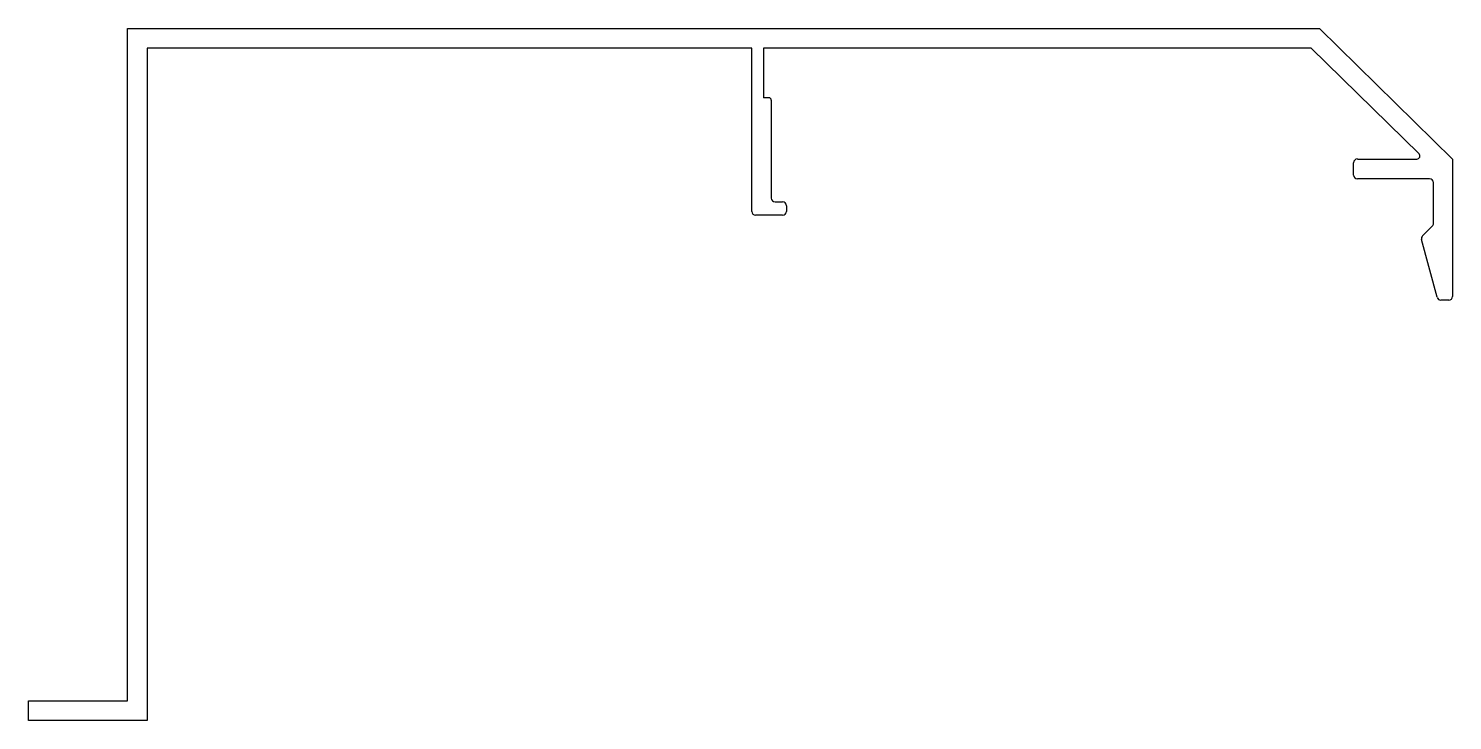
# Model space of a CAD drawing. Extents: x 3563 to 3707, y 1973 to 2043.
import ezdxf

# ---------------------------------------------------------------- set-up
doc = ezdxf.new("R2010")
doc.units = 0
doc.layers.get('0').update_dxf_attribs({"linetype": 'CONTINUOUS'})

msp = doc.modelspace()

# ---------------------------------------------------------------- linework, layer by layer
for p, q in [((3573.29, 1975.4), (3573.29, 2043.4)), ((3573.29, 2043.4), (3693.81, 2043.4)), ((3693.81, 2043.4), (3707.27, 2030.2)), ((3575.29, 2041.4), (3575.29, 1973.4)), ((3636.42, 2041.4), (3575.29, 2041.4)), ((3636.42, 2024.89), (3636.42, 2041.4)), ((3637.59, 2041.4), (3637.59, 2036.4)), ((3692.99, 2041.4), (3637.59, 2041.4)), ((3703.89, 2030.71), (3692.99, 2041.4)), ((3638.14, 2036.4), (3637.59, 2036.4)), ((3638.39, 2036.15), (3638.39, 2026.24)), ((3697.65, 2030.2), (3703.68, 2030.2)), ((3707.27, 2030.2), (3707.27, 2016.3)), ((3697.27, 2028.58), (3697.27, 2029.82)), ((3704.96, 2028.2), (3697.65, 2028.2)), ((3705.34, 2023.69), (3705.34, 2027.82)), ((3638.78, 2025.86), (3639.54, 2025.86)), ((3639.54, 2024.51), (3636.8, 2024.51)), ((3639.92, 2025.48), (3639.92, 2024.89)), ((3704.25, 2022.44), (3705.23, 2023.42)), ((3705.72, 2016.21), (3704.15, 2022.07)), ((3706.89, 2015.92), (3706.09, 2015.92)), ((3563.29, 1975.4), (3573.29, 1975.4)), ((3563.29, 1973.4), (3563.29, 1975.4)), ((3575.29, 1973.4), (3563.29, 1973.4))]:
    msp.add_line(p, q)
for centre, radius, start, end in [((3638.14, 2036.15), 0.25, 0, 90), ((3697.65, 2029.82), 0.382, 90, 180), ((3703.68, 2030.5), 0.3, 270, 45.5536), ((3697.65, 2028.58), 0.382, 180, 270), ((3704.96, 2027.82), 0.382, 0, 90), ((3638.78, 2026.24), 0.382, 180, 270), ((3639.54, 2025.48), 0.382, 0, 90), ((3636.8, 2024.89), 0.382, 180, 270), ((3639.54, 2024.89), 0.382, 270, 0), ((3704.96, 2023.69), 0.382, 315, 0), ((3704.52, 2022.17), 0.382, 135, 195), ((3706.09, 2016.3), 0.382, 195, 270), ((3706.89, 2016.3), 0.382, 270, 360)]:
    msp.add_arc(centre, radius, start, end)

doc.saveas('drawing.dxf')
